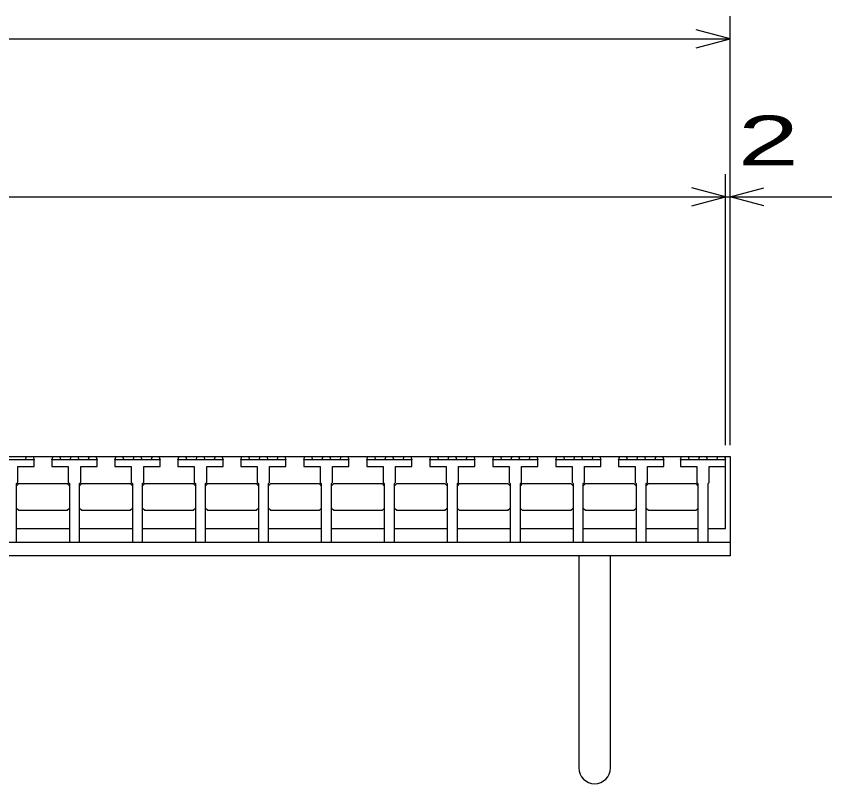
# Model space of a CAD drawing. Units: millimetres, scale not verified. Extents: x -1820 to 1731, y -1282 to 1054.
# Drawn here: x -737.3 to -376, y -657 to -317 of the extents above; entities that cross this region are included whole.
import ezdxf
from ezdxf.enums import TextEntityAlignment as Align

# ---------------------------------------------------------------- set-up
doc = ezdxf.new("R2010")
doc.units = ezdxf.units.MM
doc.header["$LTSCALE"] = 10
for name, color, linetype, lineweight in [('16', 3, 'Continuous', 25), ('19', 6, 'Continuous', 25), ('22', 2, 'Continuous', 25)]:
    doc.layers.add(name, color=color, linetype=linetype, lineweight=lineweight)
doc.styles.add('ベクトル', font='')
doc.styles.get('ベクトル').set_extended_font_data('ベクトル')

msp = doc.modelspace()

# ---------------------------------------------------------------- linework, layer by layer
at = {"layer": '16'}
for p, q in [((-1419, -512), (-423, -512)), ((-733.3, -513.5), (-732.8, -512)), ((-732.8, -512), (-729.9, -512)), ((-729.9, -512), (-729.4, -513.5)), ((-721.5, -513.5), (-721, -512)), ((-721, -512), (-718.1, -512)), ((-718.1, -512), (-717.6, -513.5)), ((-713.45, -513.5), (-712.95, -512)), ((-712.95, -512), (-710.05, -512)), ((-710.05, -512), (-709.55, -513.5)), ((-705.4, -513.5), (-704.9, -512)), ((-704.9, -512), (-702, -512)), ((-702, -512), (-701.5, -513.5)), ((-693.6, -513.5), (-693.1, -512)), ((-693.1, -512), (-690.2, -512)), ((-690.2, -512), (-689.7, -513.5)), ((-685.55, -513.5), (-685.05, -512)), ((-685.05, -512), (-682.15, -512)), ((-682.15, -512), (-681.65, -513.5)), ((-677.5, -513.5), (-677, -512)), ((-677, -512), (-674.1, -512)), ((-674.1, -512), (-673.6, -513.5)), ((-665.7, -513.5), (-665.2, -512)), ((-665.2, -512), (-662.3, -512)), ((-662.3, -512), (-661.8, -513.5)), ((-657.65, -513.5), (-657.15, -512)), ((-657.15, -512), (-654.25, -512)), ((-654.25, -512), (-653.75, -513.5)), ((-649.6, -513.5), (-649.1, -512)), ((-649.1, -512), (-646.2, -512)), ((-646.2, -512), (-645.7, -513.5)), ((-637.8, -513.5), (-637.3, -512)), ((-637.3, -512), (-634.4, -512)), ((-634.4, -512), (-633.9, -513.5)), ((-629.75, -513.5), (-629.25, -512)), ((-629.25, -512), (-626.35, -512)), ((-626.35, -512), (-625.85, -513.5)), ((-621.7, -513.5), (-621.2, -512)), ((-621.2, -512), (-618.3, -512)), ((-618.3, -512), (-617.8, -513.5)), ((-609.9, -513.5), (-609.4, -512)), ((-609.4, -512), (-606.5, -512)), ((-606.5, -512), (-606, -513.5)), ((-601.85, -513.5), (-601.35, -512)), ((-601.35, -512), (-598.45, -512)), ((-598.45, -512), (-597.95, -513.5)), ((-593.8, -513.5), (-593.3, -512)), ((-593.3, -512), (-590.4, -512)), ((-590.4, -512), (-589.9, -513.5)), ((-582, -513.5), (-581.5, -512)), ((-581.5, -512), (-578.6, -512)), ((-578.6, -512), (-578.1, -513.5)), ((-573.95, -513.5), (-573.45, -512)), ((-573.45, -512), (-570.55, -512)), ((-570.55, -512), (-570.05, -513.5)), ((-565.9, -513.5), (-565.4, -512)), ((-565.4, -512), (-562.5, -512)), ((-562.5, -512), (-562, -513.5)), ((-554.1, -513.5), (-553.6, -512)), ((-553.6, -512), (-550.7, -512)), ((-550.7, -512), (-550.2, -513.5)), ((-546.05, -513.5), (-545.55, -512)), ((-545.55, -512), (-542.65, -512)), ((-542.65, -512), (-542.15, -513.5)), ((-538, -513.5), (-537.5, -512)), ((-537.5, -512), (-534.6, -512)), ((-534.6, -512), (-534.1, -513.5)), ((-526.2, -513.5), (-525.7, -512)), ((-525.7, -512), (-522.8, -512)), ((-522.8, -512), (-522.3, -513.5)), ((-518.15, -513.5), (-517.65, -512)), ((-517.65, -512), (-514.75, -512)), ((-514.75, -512), (-514.25, -513.5)), ((-510.1, -513.5), (-509.6, -512)), ((-509.6, -512), (-506.7, -512)), ((-506.7, -512), (-506.2, -513.5)), ((-498.3, -513.5), (-497.8, -512)), ((-497.8, -512), (-494.9, -512)), ((-494.9, -512), (-494.4, -513.5)), ((-490.25, -513.5), (-489.75, -512)), ((-489.75, -512), (-486.85, -512)), ((-486.85, -512), (-486.35, -513.5)), ((-482.2, -513.5), (-481.7, -512)), ((-481.7, -512), (-478.8, -512)), ((-478.8, -512), (-478.3, -513.5)), ((-470.4, -513.5), (-469.9, -512)), ((-469.9, -512), (-467, -512)), ((-467, -512), (-466.5, -513.5)), ((-462.35, -513.5), (-461.85, -512)), ((-461.85, -512), (-458.95, -512)), ((-458.95, -512), (-458.45, -513.5)), ((-454.3, -513.5), (-453.8, -512)), ((-453.8, -512), (-450.9, -512)), ((-450.9, -512), (-450.4, -513.5)), ((-443, -513.5), (-442.5, -512)), ((-442.5, -512), (-439.6, -512)), ((-439.6, -512), (-439.1, -513.5)), ((-434.95, -513.5), (-434.45, -512)), ((-434.45, -512), (-431.55, -512)), ((-431.55, -512), (-431.05, -513.5)), ((-426.9, -513.5), (-426.4, -512)), ((-426.4, -512), (-423.5, -512)), ((-423.5, -512), (-423, -513.5)), ((-423, -544), (-423, -512)), ((-729.4, -513.5), (-749.4, -513.5)), ((-736.65, -523.5), (-736.65, -516.5)), ((-736.65, -516.5), (-729.4, -516.5)), ((-729.4, -516.5), (-729.4, -513.5)), ((-721.5, -513.5), (-721.5, -516.5)), ((-701.5, -513.5), (-721.5, -513.5)), ((-721.5, -516.5), (-714.25, -516.5)), ((-714.25, -516.5), (-714.25, -523.5)), ((-708.75, -523.5), (-708.75, -516.5)), ((-708.75, -516.5), (-701.5, -516.5)), ((-701.5, -516.5), (-701.5, -513.5)), ((-693.6, -513.5), (-693.6, -516.5)), ((-673.6, -513.5), (-693.6, -513.5)), ((-693.6, -516.5), (-686.35, -516.5)), ((-686.35, -516.5), (-686.35, -523.5)), ((-680.85, -523.5), (-680.85, -516.5)), ((-680.85, -516.5), (-673.6, -516.5)), ((-673.6, -516.5), (-673.6, -513.5)), ((-665.7, -513.5), (-665.7, -516.5)), ((-645.7, -513.5), (-665.7, -513.5)), ((-665.7, -516.5), (-658.45, -516.5)), ((-658.45, -516.5), (-658.45, -523.5)), ((-652.95, -523.5), (-652.95, -516.5)), ((-652.95, -516.5), (-645.7, -516.5)), ((-645.7, -516.5), (-645.7, -513.5)), ((-637.8, -513.5), (-637.8, -516.5)), ((-617.8, -513.5), (-637.8, -513.5)), ((-637.8, -516.5), (-630.55, -516.5)), ((-630.55, -516.5), (-630.55, -523.5)), ((-625.05, -523.5), (-625.05, -516.5)), ((-625.05, -516.5), (-617.8, -516.5)), ((-617.8, -516.5), (-617.8, -513.5)), ((-609.9, -513.5), (-609.9, -516.5)), ((-589.9, -513.5), (-609.9, -513.5)), ((-609.9, -516.5), (-602.65, -516.5)), ((-602.65, -516.5), (-602.65, -523.5)), ((-597.15, -523.5), (-597.15, -516.5)), ((-597.15, -516.5), (-589.9, -516.5)), ((-589.9, -516.5), (-589.9, -513.5)), ((-582, -513.5), (-582, -516.5)), ((-562, -513.5), (-582, -513.5)), ((-582, -516.5), (-574.75, -516.5)), ((-574.75, -516.5), (-574.75, -523.5)), ((-569.25, -523.5), (-569.25, -516.5)), ((-569.25, -516.5), (-562, -516.5)), ((-562, -516.5), (-562, -513.5)), ((-554.1, -513.5), (-554.1, -516.5)), ((-534.1, -513.5), (-554.1, -513.5)), ((-554.1, -516.5), (-546.85, -516.5)), ((-546.85, -516.5), (-546.85, -523.5)), ((-541.35, -523.5), (-541.35, -516.5)), ((-541.35, -516.5), (-534.1, -516.5)), ((-534.1, -516.5), (-534.1, -513.5)), ((-526.2, -513.5), (-526.2, -516.5)), ((-506.2, -513.5), (-526.2, -513.5)), ((-526.2, -516.5), (-518.95, -516.5)), ((-518.95, -516.5), (-518.95, -523.5)), ((-513.45, -523.5), (-513.45, -516.5)), ((-513.45, -516.5), (-506.2, -516.5)), ((-506.2, -516.5), (-506.2, -513.5)), ((-498.3, -513.5), (-498.3, -516.5)), ((-478.3, -513.5), (-498.3, -513.5)), ((-498.3, -516.5), (-491.05, -516.5)), ((-491.05, -516.5), (-491.05, -523.5)), ((-485.55, -523.5), (-485.55, -516.5)), ((-485.55, -516.5), (-478.3, -516.5)), ((-478.3, -516.5), (-478.3, -513.5)), ((-470.4, -513.5), (-470.4, -516.5)), ((-450.4, -513.5), (-470.4, -513.5)), ((-470.4, -516.5), (-463.15, -516.5)), ((-463.15, -516.5), (-463.15, -523.5)), ((-457.65, -523.5), (-457.65, -516.5)), ((-457.65, -516.5), (-450.4, -516.5)), ((-450.4, -516.5), (-450.4, -513.5)), ((-443, -513.5), (-443, -516.5)), ((-423, -513.5), (-443, -513.5)), ((-443, -516.5), (-435.75, -516.5)), ((-435.75, -516.5), (-435.75, -523.5)), ((-430.25, -523.5), (-430.25, -516.5)), ((-430.25, -516.5), (-423, -516.5)), ((-423, -516.5), (-423, -513.5)), ((-737.15, -524), (-736.65, -523.5)), ((-714.25, -523.5), (-713.75, -524)), ((-709.25, -524), (-708.75, -523.5)), ((-686.35, -523.5), (-685.85, -524)), ((-681.35, -524), (-680.85, -523.5)), ((-658.45, -523.5), (-657.95, -524)), ((-653.45, -524), (-652.95, -523.5)), ((-630.55, -523.5), (-630.05, -524)), ((-625.55, -524), (-625.05, -523.5)), ((-602.65, -523.5), (-602.15, -524)), ((-597.65, -524), (-597.15, -523.5)), ((-574.75, -523.5), (-574.25, -524)), ((-569.75, -524), (-569.25, -523.5)), ((-546.85, -523.5), (-546.35, -524)), ((-541.85, -524), (-541.35, -523.5)), ((-518.95, -523.5), (-518.45, -524)), ((-513.95, -524), (-513.45, -523.5)), ((-491.05, -523.5), (-490.55, -524)), ((-486.05, -524), (-485.55, -523.5)), ((-463.15, -523.5), (-462.65, -524)), ((-458.15, -524), (-457.65, -523.5)), ((-435.75, -523.5), (-435.25, -524)), ((-430.75, -524), (-430.25, -523.5)), ((-737.15, -550), (-737.15, -524)), ((-737.15, -525), (-736.15, -524)), ((-736.15, -524), (-714.75, -524)), ((-714.75, -524), (-713.75, -525)), ((-713.75, -524), (-713.75, -550)), ((-709.25, -550), (-709.25, -524)), ((-709.25, -525), (-708.25, -524)), ((-708.25, -524), (-686.85, -524)), ((-686.85, -524), (-685.85, -525)), ((-685.85, -524), (-685.85, -550)), ((-681.35, -550), (-681.35, -524)), ((-681.35, -525), (-680.35, -524)), ((-680.35, -524), (-658.95, -524)), ((-658.95, -524), (-657.95, -525)), ((-657.95, -524), (-657.95, -550)), ((-653.45, -550), (-653.45, -524)), ((-653.45, -525), (-652.45, -524)), ((-652.45, -524), (-631.05, -524)), ((-631.05, -524), (-630.05, -525)), ((-630.05, -524), (-630.05, -550)), ((-625.55, -550), (-625.55, -524)), ((-625.55, -525), (-624.55, -524)), ((-624.55, -524), (-603.15, -524)), ((-603.15, -524), (-602.15, -525)), ((-602.15, -524), (-602.15, -550)), ((-597.65, -550), (-597.65, -524)), ((-597.65, -525), (-596.65, -524)), ((-596.65, -524), (-575.25, -524)), ((-575.25, -524), (-574.25, -525)), ((-574.25, -524), (-574.25, -550)), ((-569.75, -550), (-569.75, -524)), ((-569.75, -525), (-568.75, -524)), ((-568.75, -524), (-547.35, -524)), ((-547.35, -524), (-546.35, -525)), ((-546.35, -524), (-546.35, -550)), ((-541.85, -550), (-541.85, -524)), ((-541.85, -525), (-540.85, -524)), ((-540.85, -524), (-519.45, -524)), ((-519.45, -524), (-518.45, -525)), ((-518.45, -524), (-518.45, -550)), ((-513.95, -550), (-513.95, -524)), ((-513.95, -525), (-512.95, -524)), ((-512.95, -524), (-491.55, -524)), ((-491.55, -524), (-490.55, -525)), ((-490.55, -524), (-490.55, -550)), ((-486.05, -550), (-486.05, -524)), ((-486.05, -525), (-485.05, -524)), ((-485.05, -524), (-463.65, -524)), ((-463.65, -524), (-462.65, -525)), ((-462.65, -524), (-462.65, -550)), ((-458.15, -550), (-458.15, -524)), ((-458.15, -525), (-457.15, -524)), ((-457.15, -524), (-436.25, -524)), ((-436.25, -524), (-435.25, -525)), ((-435.25, -524), (-435.25, -550)), ((-430.75, -550), (-430.75, -524)), ((-736.15, -536), (-737.15, -535)), ((-714.75, -536), (-736.15, -536)), ((-713.75, -535), (-714.75, -536)), ((-708.25, -536), (-709.25, -535)), ((-686.85, -536), (-708.25, -536)), ((-685.85, -535), (-686.85, -536)), ((-680.35, -536), (-681.35, -535)), ((-658.95, -536), (-680.35, -536)), ((-657.95, -535), (-658.95, -536)), ((-652.45, -536), (-653.45, -535)), ((-631.05, -536), (-652.45, -536)), ((-630.05, -535), (-631.05, -536)), ((-624.55, -536), (-625.55, -535)), ((-603.15, -536), (-624.55, -536)), ((-602.15, -535), (-603.15, -536)), ((-596.65, -536), (-597.65, -535)), ((-575.25, -536), (-596.65, -536)), ((-574.25, -535), (-575.25, -536)), ((-568.75, -536), (-569.75, -535)), ((-547.35, -536), (-568.75, -536)), ((-546.35, -535), (-547.35, -536)), ((-540.85, -536), (-541.85, -535)), ((-519.45, -536), (-540.85, -536)), ((-518.45, -535), (-519.45, -536)), ((-512.95, -536), (-513.95, -535)), ((-491.55, -536), (-512.95, -536)), ((-490.55, -535), (-491.55, -536)), ((-485.05, -536), (-486.05, -535)), ((-463.65, -536), (-485.05, -536)), ((-462.65, -535), (-463.65, -536)), ((-457.15, -536), (-458.15, -535)), ((-436.25, -536), (-457.15, -536)), ((-435.25, -535), (-436.25, -536)), ((-737.15, -544), (-713.75, -544)), ((-709.25, -544), (-685.85, -544)), ((-681.35, -544), (-657.95, -544)), ((-653.45, -544), (-630.05, -544)), ((-625.55, -544), (-602.15, -544)), ((-597.65, -544), (-574.25, -544)), ((-569.75, -544), (-546.35, -544)), ((-541.85, -544), (-518.45, -544)), ((-513.95, -544), (-490.55, -544)), ((-486.05, -544), (-462.65, -544)), ((-458.15, -544), (-435.25, -544)), ((-430.75, -544), (-423, -544)), ((-741.65, -550), (-737.15, -550)), ((-713.75, -550), (-709.25, -550)), ((-685.85, -550), (-681.35, -550)), ((-657.95, -550), (-653.45, -550)), ((-630.05, -550), (-625.55, -550)), ((-602.15, -550), (-597.65, -550)), ((-574.25, -550), (-569.75, -550)), ((-546.35, -550), (-541.85, -550)), ((-518.45, -550), (-513.95, -550)), ((-490.55, -550), (-486.05, -550)), ((-462.65, -550), (-458.15, -550)), ((-435.25, -550), (-430.75, -550))]:
    msp.add_line(p, q, dxfattribs=at)
at = {"layer": '19'}
for p, q in [((-423, -512), (-421, -512)), ((-421, -512), (-421, -550)), ((-1421, -550), (-421, -550)), ((-421, -550), (-421, -556)), ((-421, -556), (-1421, -556)), ((-488, -556), (-488, -650)), ((-474, -650), (-474, -556))]:
    msp.add_line(p, q, dxfattribs=at)
msp.add_arc((-481, -650), 7, 180, 0, dxfattribs=at)
at = {"layer": '22', "color": 4}
for p, q in [((-421, -507), (-421, -317)), ((-421, -327), (-436, -323)), ((-1421, -327), (-421, -327)), ((-436, -331), (-421, -327)), ((-423, -507), (-423, -387)), ((-421, -507), (-421, -387)), ((-423, -397), (-438, -393)), ((-421, -397), (-406, -393)), ((-1419, -397), (-423, -397)), ((-438, -401), (-423, -397)), ((-423, -397), (-421, -397)), ((-406, -401), (-421, -397)), ((-421, -397), (-376, -397))]:
    msp.add_line(p, q, dxfattribs=at)

# ---------------------------------------------------------------- texts
at = {"layer": '22', "style": 'ベクトル', "width": 1.65}
msp.add_text(' 2 ', height=21.99, dxfattribs=at).set_placement((-431, -372), align=Align.MIDDLE_LEFT)

doc.saveas('drawing.dxf')
